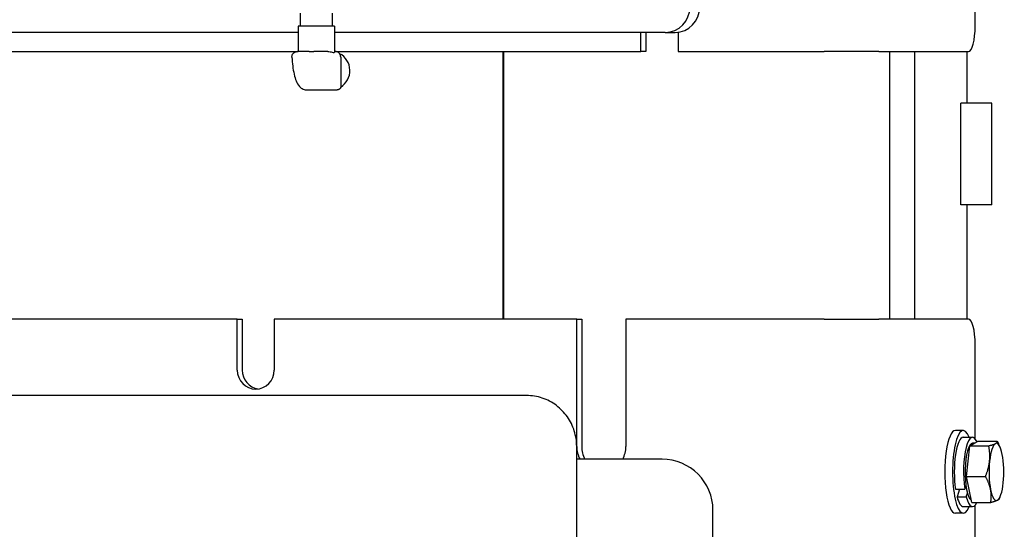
# Model space of a CAD drawing. Header units: inches. Extents: x 17 to 469, y 7 to 301.
# Drawn here: x 356.44 to 366.1, y 109.96 to 114.96 of the extents above; entities that cross this region are included whole.
import ezdxf

# ---------------------------------------------------------------- set-up
doc = ezdxf.new("R2010")
doc.units = ezdxf.units.IN
doc.header["$LTSCALE"] = 14
doc.header["$MEASUREMENT"] = 0
doc.layers.add('Dimension (ANSI)', color=7, linetype='Continuous', lineweight=25)
doc.layers.add('Visible (ANSI)', color=7, linetype='Continuous', lineweight=50)
doc.styles.add('MEMCOR Medium', font='arial.ttf')
doc.dimstyles.new('Default (ANSI)', dxfattribs={"dimscale": 14, "dimtxt": 0.15, "dimasz": 0.098425, "dimexe": 0.125, "dimexo": 0.0625, "dimgap": 0.031496, "dimtad": 0, "dimtih": 1, "dimtoh": 1, "dimdec": 4, "dimrnd": 1e-08, "dimzin": 3, "dimdsep": 46, "dimlunit": 5, "dimtxsty": 'MEMCOR Medium', "dimcen": 0.09, "dimdle": 0.393701, "dimclrd": 256, "dimclre": 256, "dimclrt": 256, "dimadec": 0, "dimazin": 1, "dimtfac": 0.8, "dimtofl": 0, "dimtmove": 0, "dimatfit": 3, "dimfxl": 1, "dimfrac": 1, "dimtolj": 1, "dimtzin": 4, "dimlwd": -1, "dimlwe": -1, "dimarcsym": 0})

# ---------------------------------------------------------------- blocks, each defined once
blk = doc.blocks.new('*D18')
at = {"layer": 'Defpoints', "color": 0, "transparency": 16777216}
for p in [(360.7678, 145.5319), (302.8514, 55.8079), (347.2608, 55.8079)]:
    blk.add_point(p, dxfattribs=at)
at = {"layer": 'Dimension (ANSI)', "transparency": 16777216}
for p, q in [((359.8928, 145.5319), (301.1014, 145.5319)), ((302.8514, 144.1539), (302.8514, 107.8402)), ((302.8514, 57.1858), (302.8514, 93.4996)), ((346.3858, 55.8079), (301.1014, 55.8079))]:
    blk.add_line(p, q, dxfattribs=at)
for points in [[(302.6217, 144.1539), (303.081, 144.1539), (302.8514, 145.5319)], [(302.6217, 57.1858), (303.081, 57.1858), (302.8514, 55.8079)]]:
    blk.add_solid(points, dxfattribs=at)
at = {"layer": 'Dimension (ANSI)', "transparency": 16777216, "char_height": 2.1, "attachment_point": 5, "style": 'MEMCOR Medium'}
for s, insert in [('\\A1; \\fArial|b0|i0;\\H2.1000;89{\\H0.8x;\\S3#4;} in', (302.8514, 102.8271)), ('\\A1;[2279.0 mm]{\\P\\fArial|b0|i0;\\H2.1000;SHIPPING HEIGHT\\P\\fArial|b0|i0;\\H2.1000;REF.}', (302.8514, 95.6567))]:
    blk.add_mtext(s, dxfattribs=dict(at, insert=insert))

msp = doc.modelspace()

# ---------------------------------------------------------------- linework, layer by layer
at = {"layer": 'Visible (ANSI)', "linetype": 'Continuous', "lineweight": 18}
for p, q in [((365.8153, 114.9019), (365.8153, 115.33365)), ((359.1944, 115.02686), (359.1944, 114.90186)), ((359.50836, 115.02686), (359.50836, 114.90186)), ((359.52888, 114.90186), (359.17388, 114.90186)), ((359.17388, 114.90186), (359.17388, 114.65186)), ((359.52888, 114.90186), (359.52888, 114.64586)), ((359.17388, 114.8394), (353.12968, 114.8394)), ((362.7756, 114.8394), (359.52888, 114.8394)), ((362.53444, 114.6519), (362.53444, 114.8394)), ((362.58297, 114.8394), (362.58297, 114.6519)), ((362.7756, 114.8394), (362.87265, 114.8394)), ((362.90149, 114.84118), (362.90149, 114.6519)), ((353.12968, 114.6519), (359.17388, 114.6519)), ((359.28306, 114.65186), (359.16604, 114.65186)), ((359.44564, 114.65186), (359.32862, 114.65186)), ((359.46458, 114.65186), (359.44564, 114.65186)), ((359.52888, 114.6519), (362.53444, 114.6519)), ((359.53705, 114.65186), (359.52888, 114.65186)), ((359.59114, 114.59777), (359.59114, 114.30717)), ((361.18634, 114.6519), (361.18634, 112.0269)), ((361.18634, 112.0269), (361.18634, 114.6519)), ((361.18921, 114.6519), (361.18921, 112.0269)), ((361.18922, 112.0269), (361.18922, 114.6519)), ((362.58297, 114.6519), (362.53444, 114.6519)), ((362.90149, 114.6519), (364.3343, 114.6519)), ((364.87013, 114.6519), (364.3343, 114.6519)), ((364.87013, 114.6519), (365.75059, 114.6519)), ((364.97868, 112.0269), (364.97868, 114.6519)), ((365.22016, 114.6519), (365.22016, 112.0269)), ((365.7378, 114.1469), (365.7378, 114.6519)), ((359.255, 114.27686), (359.55674, 114.27686)), ((365.97758, 114.1469), (365.67309, 114.1469)), ((365.67309, 113.1469), (365.67309, 114.1469)), ((365.97758, 113.1469), (365.97758, 114.1469)), ((365.97758, 113.1469), (365.67309, 113.1469)), ((365.7378, 112.0269), (365.7378, 113.1469)), ((358.57656, 112.0269), (354.12847, 112.0269)), ((358.57656, 111.5269), (358.57656, 112.0269)), ((358.57656, 112.0269), (358.62509, 112.0269)), ((358.62509, 112.0269), (358.62509, 111.5269)), ((361.90659, 112.0269), (358.93878, 112.0269)), ((358.93878, 112.0269), (358.93878, 111.5269)), ((361.90659, 110.7769), (361.90659, 112.0269)), ((361.90659, 112.0269), (361.95512, 112.0269)), ((361.95512, 112.0269), (361.95512, 110.7769)), ((364.3343, 112.0269), (362.38955, 112.0269)), ((362.38955, 112.0269), (362.38955, 110.7769)), ((364.3343, 112.0269), (364.87013, 112.0269)), ((365.75059, 112.0269), (364.87013, 112.0269)), ((365.8153, 110.85166), (365.8153, 111.7769)), ((361.34977, 111.27689), (347.34385, 111.27689)), ((361.41447, 111.27689), (361.34977, 111.27689)), ((365.69846, 110.9329), (365.62118, 110.9329)), ((365.69846, 110.8669), (365.78926, 110.8669)), ((365.76184, 110.783), (365.80344, 110.80524)), ((365.8084, 110.8079), (365.78926, 110.8079)), ((365.80344, 110.80524), (365.84503, 110.82748)), ((365.84503, 110.82748), (366.03136, 110.82748)), ((366.05773, 110.7758), (366.0456, 110.80036)), ((361.90596, 94.0269), (361.90596, 110.7769)), ((365.74603, 110.63271), (365.76184, 110.783)), ((365.76184, 110.783), (365.94817, 110.783)), ((362.74325, 110.6519), (361.90596, 110.6519)), ((365.73022, 110.48241), (365.74603, 110.63271)), ((365.73022, 110.48241), (365.91655, 110.48241)), ((365.756, 110.35436), (365.73022, 110.48241)), ((365.6222, 110.35723), (365.713, 110.35723)), ((365.66182, 110.35723), (365.63714, 110.28304)), ((365.72519, 110.39389), (365.713, 110.35723)), ((365.71939, 110.37645), (365.72783, 110.37645)), ((365.72793, 110.28304), (365.74013, 110.31969)), ((365.78179, 110.22631), (365.756, 110.35436)), ((365.63714, 110.28304), (365.72793, 110.28304)), ((365.78179, 110.22631), (365.96811, 110.22631)), ((366.05773, 110.27799), (366.05003, 110.2624)), ((363.24325, 94.6519), (363.24325, 110.1519)), ((365.69846, 110.1209), (365.62118, 110.1209)), ((365.69846, 110.1869), (365.78926, 110.1869)), ((365.8153, 109.7769), (365.8153, 110.20213))]:
    msp.add_line(p, q, dxfattribs=at)
msp.add_arc((362.74325, 110.1519), 0.5, 0, 90, dxfattribs=at)
for centre, major_axis, ratio, start_param, end_param in [((362.7756, 115.0894), (0, -0.25), 0.9659258, 0, 1.5707963), ((362.87265, 115.0894), (0, -0.25), 0.9659258, 0, 1.5707963), ((365.75059, 114.9019), (0, -0.25), 0.258819, 0, 1.5707963), ((359.50207, 114.46436), (0, 0.18526), 0.9659258, 3.6611151, 5.8305974), ((365.75059, 111.7769), (0, 0.25), 0.258819, 4.712389, 6.2831853), ((358.75767, 111.5269), (0, -0.1875), 0.9659258, 4.712389, 7.8539816), ((358.8062, 111.5269), (0, -0.1875), 0.9659258, 4.712389, 6.1488066), ((365.62118, 110.5269), (0, 0.406), 0.258819, 0, 3.1415927), ((365.69846, 110.5269), (0, 0.406), 0.258819, 5.7049683, 10.002995), ((365.78926, 110.5269), (0, 0.34), 0.258819, 5.7588408, 8.3764264), ((365.69846, 110.5269), (0, 0.34), 0.258819, 0, 2.0932411), ((365.78926, 110.5269), (0, -0.281), 0.258819, 3.1415927, 6.1143793), ((366.02398, 110.5269), (0, 0.281), 0.258819, 0.1375254, 1.1847229), ((366.02398, 110.5269), (0, 0.281), 0.258819, 5.3735131, 6.4207107), ((362.14807, 110.7769), (0, 0.25), 0.9659258, 1.5707963, 2.0943951), ((362.1966, 110.7769), (0, -0.25), 0.9659258, 4.712389, 5.2359878), ((362.14807, 110.7769), (0, -0.25), 0.9659258, 1.0471976, 1.5707963), ((366.02398, 110.5269), (0, 0.281), 0.258819, 4.3263156, 5.3735131), ((366.02398, 110.5269), (0, -0.281), 0.258819, 4.3263156, 5.3735131), ((366.02398, 110.5269), (0, -0.281), 0.258819, 0.1375254, 1.1847229), ((366.02398, 110.5269), (0, -0.281), 0.258819, 5.3735131, 6.4207107), ((365.69846, 110.5269), (0, -0.34), 0.258819, 5.5121925, 6.2831853), ((365.78926, 110.5269), (0, -0.34), 0.258819, 5.5121925, 6.7694543)]:
    msp.add_ellipse(centre, major_axis=major_axis, ratio=ratio, start_param=start_param, end_param=end_param, dxfattribs=at)
for points, knots in [([(359.11283, 114.59656), (359.11263, 114.601), (359.11292, 114.60564), (359.11488, 114.61521), (359.11656, 114.62012), (359.12178, 114.62974), (359.12537, 114.63447), (359.13414, 114.64229), (359.13921, 114.64552), (359.15005, 114.64992), (359.15572, 114.65124), (359.16297, 114.6518), (359.16451, 114.65186), (359.16604, 114.65186)], [-0.13137292, -0.13137292, -0.13137292, -0.13137292, -0.10509834, -0.10509834, -0.07882375, -0.07882375, -0.05254917, -0.05254917, -0.02841023, -0.02841023, -0.006065, -0.006065, 0, 0, 0, 0]), ([(359.11283, 114.59656), (359.11417, 114.56622), (359.11661, 114.53652), (359.12364, 114.48026), (359.1282, 114.45373), (359.13944, 114.40516), (359.14606, 114.38316), (359.16234, 114.34364), (359.17157, 114.32599), (359.19301, 114.30213), (359.20125, 114.29474), (359.22373, 114.28178), (359.23909, 114.27686), (359.255, 114.27686)], [1.7397328, 1.7397328, 1.7397328, 1.7397328, 2.0201048, 2.0201048, 2.3004768, 2.3004768, 2.5808487, 2.5808487, 2.8612207, 2.8612207, 2.993545, 2.993545, 3.1415927, 3.1415927, 3.1415927, 3.1415927]), ([(359.28306, 114.65186), (359.29051, 114.6519), (359.29806, 114.65182), (359.30544, 114.65182), (359.31281, 114.65182), (359.32063, 114.6519), (359.32862, 114.65186)], [1.11851794, 1.11851794, 1.11851794, 1.11851794, 1.17671806, 1.17671806, 1.17671806, 1.23491818, 1.23491818, 1.23491818, 1.23491818]), ([(359.46458, 114.65186), (359.47237, 114.65186), (359.47971, 114.65104), (359.50334, 114.64703), (359.51606, 114.64258), (359.52283, 114.64258), (359.52681, 114.64258), (359.52882, 114.64412), (359.52883, 114.64597)], [2.0007518, 2.0007518, 2.0007518, 2.0007518, 2.07967253, 2.07967253, 2.27900016, 2.27900016, 2.27900016, 2.3962456, 2.3962456, 2.3962456, 2.3962456]), ([(359.59114, 114.59777), (359.59114, 114.60322), (359.59039, 114.60878), (359.58715, 114.61962), (359.58464, 114.6249), (359.57791, 114.63442), (359.5737, 114.63864), (359.56429, 114.64529), (359.55914, 114.64776), (359.54844, 114.65104), (359.54288, 114.65182), (359.5373, 114.65186), (359.53717, 114.65186), (359.53705, 114.65186)], [-1.3089969, -1.3089969, -1.3089969, -1.3089969, -1.0471976, -1.0471976, -0.7853982, -0.7853982, -0.5235988, -0.5235988, -0.2678611, -0.2678611, -0.0060617, -0.0060617, 0, 0, 0, 0]), ([(359.59114, 114.30717), (359.59114, 114.30396), (359.59058, 114.30066), (359.58861, 114.29469), (359.58719, 114.29206), (359.58389, 114.28733), (359.582, 114.28548), (359.57791, 114.28206), (359.57595, 114.28098), (359.57174, 114.2789), (359.57009, 114.27844), (359.56702, 114.27761), (359.56594, 114.27744), (359.56398, 114.27715), (359.56323, 114.27709), (359.56161, 114.27696), (359.56088, 114.27693), (359.55948, 114.27688), (359.55883, 114.27687), (359.5577, 114.27686), (359.55723, 114.27686), (359.55674, 114.27686)], [0.0214908, 0.0214908, 0.0214908, 0.0214908, 0.022566245, 0.022566245, 0.023685508, 0.023685508, 0.025086203, 0.025086203, 0.0271622, 0.0271622, 0.030648498, 0.030648498, 0.035441638, 0.035441638, 0.041203908, 0.041203908, 0.049869107, 0.049869107, 0.058534305, 0.058534305, 0.064816794, 0.064816794, 0.064816794, 0.064816794]), ([(361.90596, 110.7769), (361.90596, 110.82836), (361.8981, 110.87983), (361.86723, 110.97819), (361.84421, 111.02508), (361.78474, 111.10982), (361.74829, 111.14765), (361.6651, 111.21023), (361.61837, 111.23494), (361.51937, 111.26824), (361.46714, 111.27685), (361.41474, 111.27689), (361.41461, 111.27689), (361.41447, 111.27689)], [0, 0, 0, 0, 0.3141593, 0.3141593, 0.6283185, 0.6283185, 0.9424778, 0.9424778, 1.2566371, 1.2566371, 1.5699889, 1.5699889, 1.5707963, 1.5707963, 1.5707963, 1.5707963])]:
    msp.add_open_spline(points, degree=3, knots=knots, dxfattribs=at)
for points, weights in [([(365.94817, 110.783), (365.99471, 110.79492), (366.01401, 110.80524)], [1, 1.0379548493, 1]), ([(366.01401, 110.80524), (366.03331, 110.81556), (366.03136, 110.82748)], [1, 1.0379548493, 1]), ([(366.03136, 110.82748), (366.03907, 110.81358), (366.0456, 110.80036)], [1, 1.00746159334, 1.01198941795]), ([(365.9566, 110.63271), (365.96394, 110.70246), (365.94817, 110.783)], [1, 1.0379548493, 1]), ([(365.91655, 110.48241), (365.94927, 110.56295), (365.9566, 110.63271)], [1, 1.0379548493, 1]), ([(365.96658, 110.35436), (365.95461, 110.41379), (365.91655, 110.48241)], [1, 1.0379548493, 1]), ([(365.96811, 110.22631), (365.97854, 110.29493), (365.96658, 110.35436)], [1, 1.0379548493, 1]), ([(366.03395, 110.24855), (366.01465, 110.23823), (365.96811, 110.22631)], [1, 1.0379548493, 1]), ([(366.05003, 110.2624), (366.04651, 110.25526), (366.03395, 110.24855)], [1.01744879748, 1.0243634628, 1])]:
    msp.add_rational_spline(points, weights, degree=2, dxfattribs=at)

# ---------------------------------------------------------------- dimensions: what is measured, and where the dimension line sits
at = {"layer": 'Dimension (ANSI)'}
dim = msp.add_linear_dim(base=(302.85138, 55.8079), p1=(360.76778, 145.5319), p2=(347.26083, 55.8079), angle=90, text=' \\fArial|b0|i0;\\H2.1000;<> in\\X[2279.0 mm]{\\P\\fArial|b0|i0;\\H2.1000;SHIPPING HEIGHT\\P\\fArial|b0|i0;\\H2.1000;REF.}', dimstyle='Default (ANSI)', override={"dimgap": 0.031496, "dimdec": 4, "dimpost": '', "dimtol": 0, "dimlim": 0, "dimtp": 0, "dimtm": 0, "dimtdec": 2, "dimatfit": 1}, dxfattribs=at)
dim.commit()
dim.dimension.update_dxf_attribs({"geometry": '*D18', "text_midpoint": (302.85138, 100.6699), "dimtype": 160})

doc.saveas('drawing.dxf')
